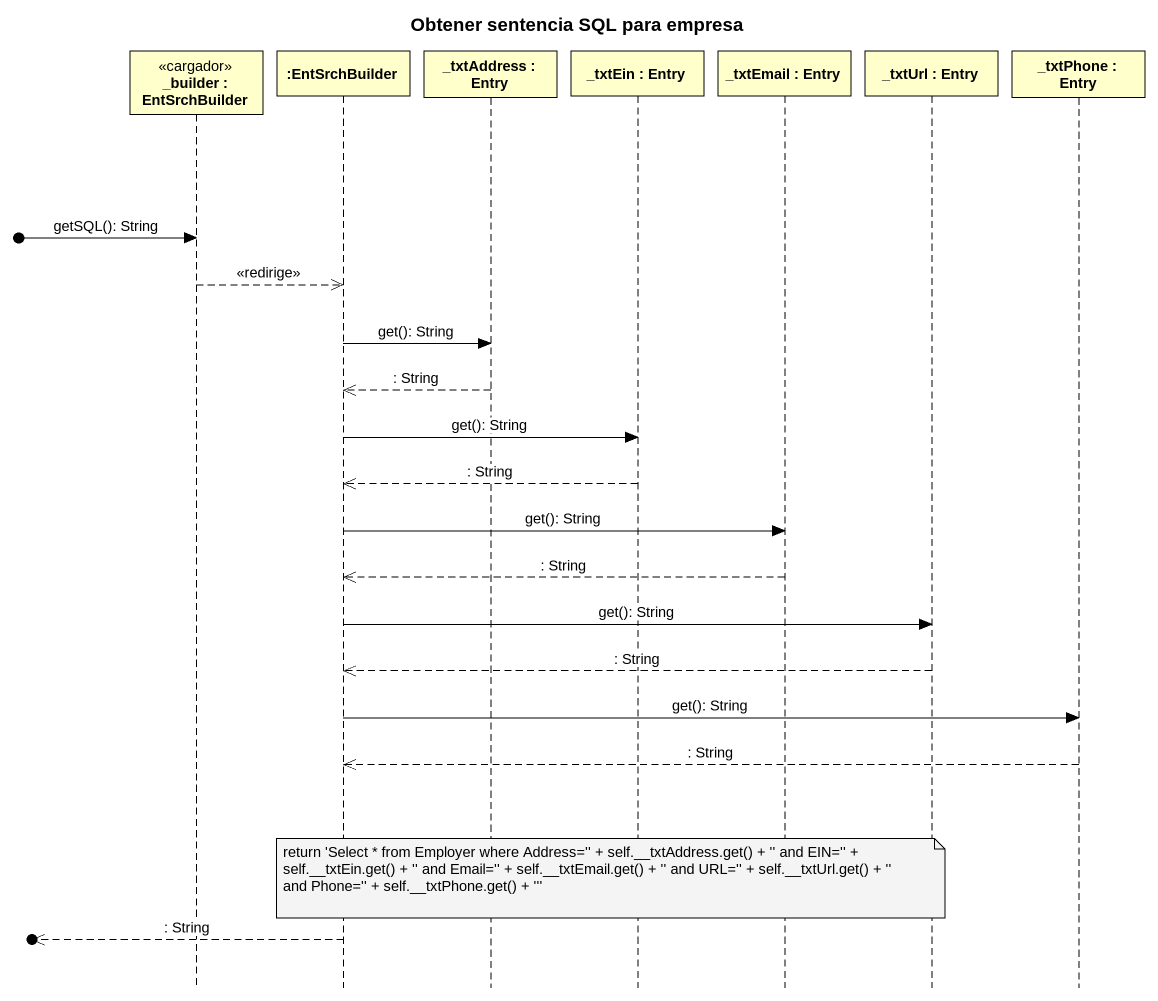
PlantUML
@startuml
title Obtener sentencia SQL para empresa
hide footbox
participant "_builder : EntSrchBuilder" as builder <<cargador>>
participant ":EntSrchBuilder" as EntSrchBuilder
participant "_txtAddress : Entry" as txtAddress
participant "_txtEin : Entry" as txtEin
participant "_txtEmail : Entry" as txtEmail
participant "_txtUrl : Entry" as txtUrl
participant "_txtPhone : Entry" as txtPhone

[o-> builder : getSQL(): String
builder -->> EntSrchBuilder : <<redirige>>
EntSrchBuilder -> txtAddress : get(): String
txtAddress -->> EntSrchBuilder : : String
EntSrchBuilder -> txtEin : get(): String
txtEin -->> EntSrchBuilder : : String
EntSrchBuilder -> txtEmail : get(): String
txtEmail -->> EntSrchBuilder : : String
EntSrchBuilder -> txtUrl : get(): String
txtUrl -->> EntSrchBuilder : : String
EntSrchBuilder -> txtPhone : get(): String
txtPhone -->> EntSrchBuilder : : String
note over txtEin : return 'Select * from Employer where Address='' + self.~__txtAddress.get() + '' and EIN='' + self.~__txtEin.get() + '' and Email='' + self.~__txtEmail.get() + '' and URL='' + self.~__txtUrl.get() + '' and Phone='' + self.~__txtPhone.get() + '''
[o<<-- EntSrchBuilder : : String
@enduml
